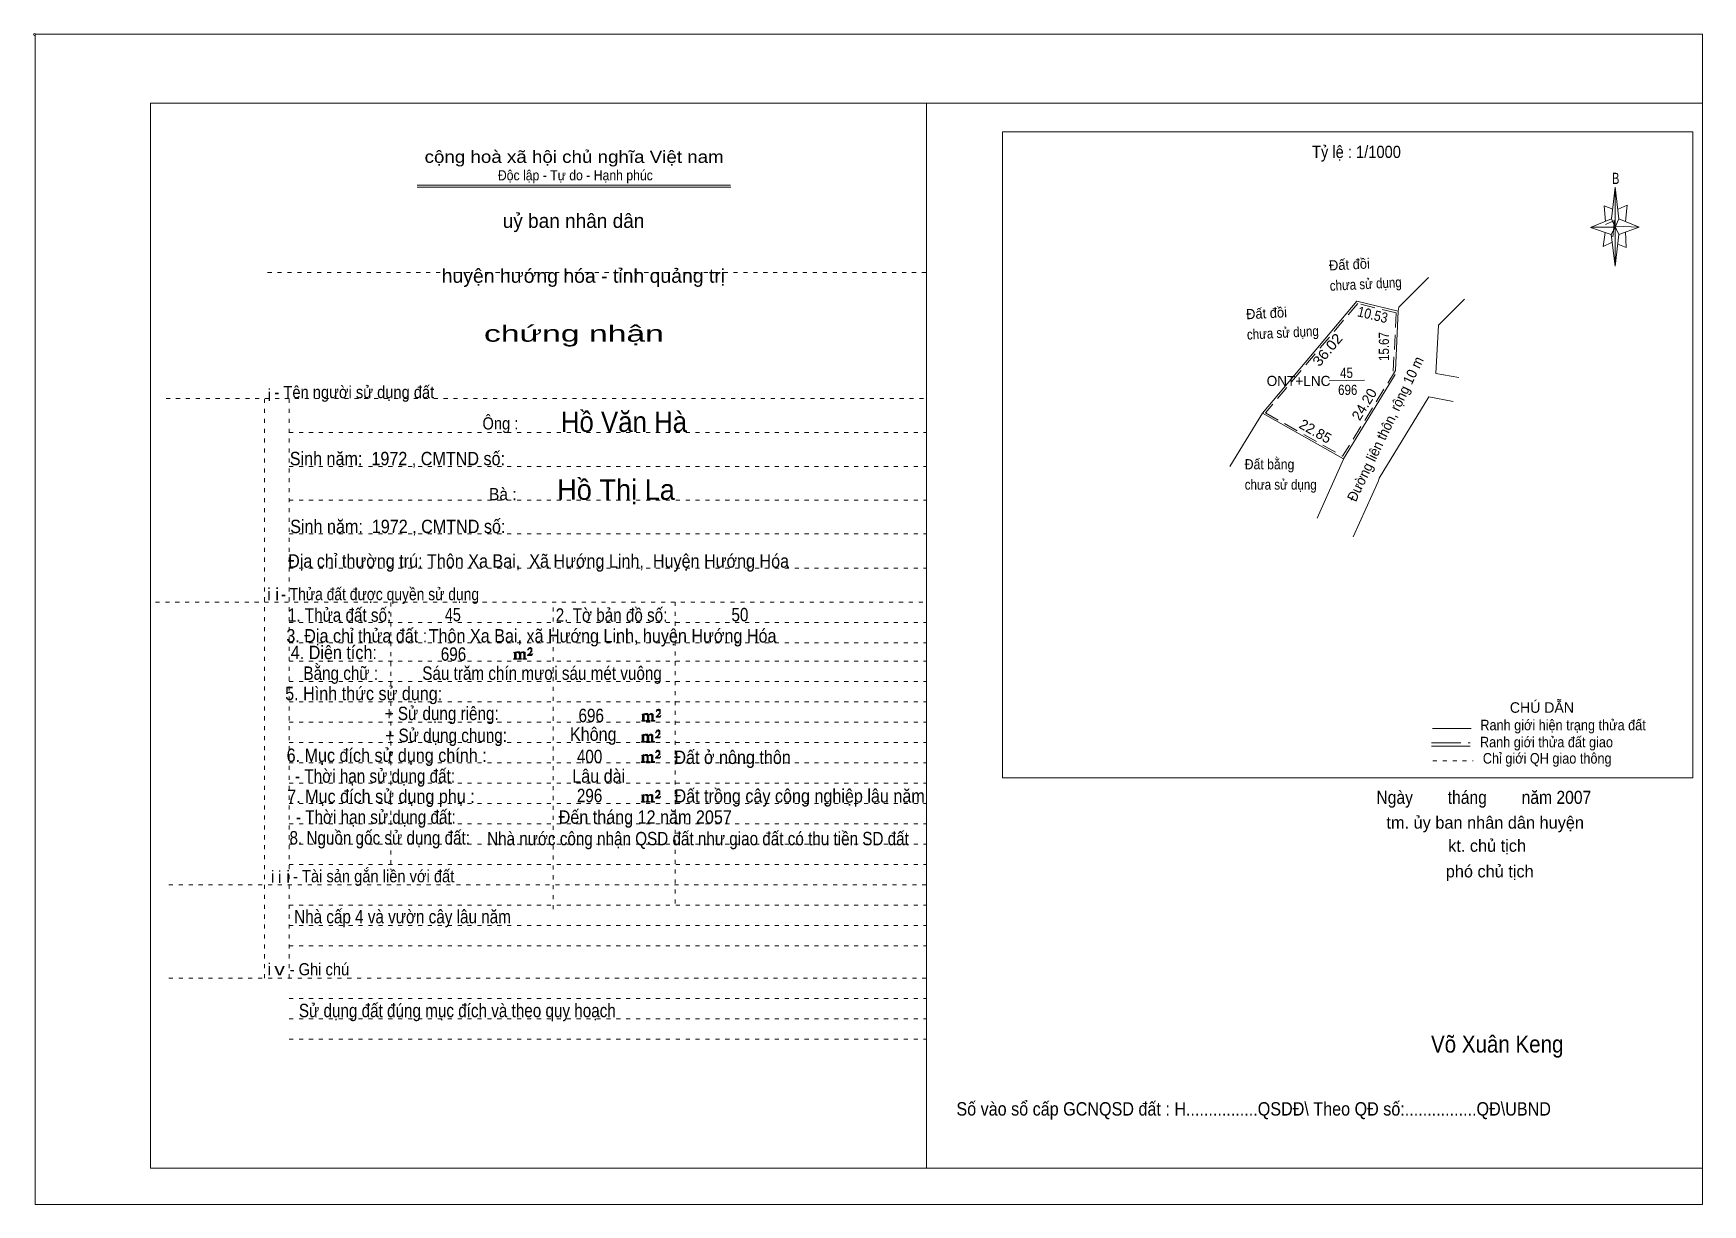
# Model space of a CAD drawing. Header units: centimetres. Extents: x -1.6 to 39.5, y -3.3 to 25.5.
import ezdxf
from ezdxf.enums import TextEntityAlignment as Align

# ---------------------------------------------------------------- set-up
doc = ezdxf.new("R2010")
doc.units = ezdxf.units.CM
doc.header["$LTSCALE"] = 0.12
for name, pattern in [('DOTTED', [1.5, 0.3, -1.2]), ('LONG_DASHED', [7.5, 6, -1.5]), ('MEDIUM_DASHED', [4.5, 3, -1.5])]:
    doc.linetypes.add(name, pattern=pattern)
for name, color, linetype, lineweight in [('1', 7, 'DOTTED', 13), ('10', 7, 'Continuous', 13), ('4', 7, 'Continuous', 13), ('5', 7, 'Continuous', 13), ('50', 7, 'Continuous', 13)]:
    doc.layers.add(name, color=color, linetype=linetype, lineweight=lineweight)

msp = doc.modelspace()

# ---------------------------------------------------------------- hatches: boundary and pattern name
at = {"layer": '50'}
for points in [[(10.27, 10.13), (10.27, 10.12), (10.27, 10.11), (10.25, 10.11), (10.24, 10.11), (10.24, 10.1), (10.33, 10.1), (10.33, 10.11), (10.32, 10.11), (10.31, 10.11), (10.31, 10.12), (10.31, 10.13), (10.31, 10.24), (10.31, 10.25), (10.32, 10.26), (10.34, 10.26), (10.35, 10.26), (10.36, 10.26), (10.37, 10.25), (10.39, 10.22), (10.39, 10.13), (10.37, 10.12), (10.37, 10.11), (10.36, 10.11), (10.35, 10.11), (10.35, 10.1), (10.44, 10.1), (10.44, 10.11), (10.43, 10.11), (10.42, 10.11), (10.42, 10.12), (10.42, 10.13), (10.42, 10.24), (10.44, 10.26), (10.45, 10.26), (10.46, 10.26), (10.49, 10.26), (10.49, 10.25), (10.5, 10.24), (10.5, 10.22), (10.5, 10.13), (10.5, 10.12), (10.49, 10.11), (10.49, 10.11), (10.47, 10.11), (10.47, 10.1), (10.56, 10.1), (10.56, 10.11), (10.55, 10.11), (10.54, 10.11), (10.53, 10.12), (10.53, 10.13), (10.53, 10.2), (10.53, 10.25), (10.53, 10.26), (10.52, 10.27), (10.5, 10.28), (10.47, 10.28), (10.46, 10.28), (10.44, 10.27), (10.41, 10.25), (10.41, 10.26), (10.4, 10.28), (10.39, 10.28), (10.37, 10.28), (10.35, 10.28), (10.34, 10.28), (10.32, 10.26), (10.31, 10.26), (10.31, 10.25), (10.31, 10.25), (10.31, 10.26), (10.31, 10.28), (10.24, 10.26), (10.24, 10.26), (10.25, 10.26), (10.27, 10.25), (10.27, 10.24), (10.27, 10.23)], [(10.69, 10.19), (10.72, 10.24), (10.72, 10.24), (10.71, 10.22), (10.69, 10.22), (10.68, 10.22), (10.63, 10.22), (10.66, 10.26), (10.67, 10.27), (10.69, 10.28), (10.69, 10.3), (10.69, 10.32), (10.69, 10.34), (10.69, 10.35), (10.69, 10.37), (10.68, 10.38), (10.67, 10.38), (10.66, 10.39), (10.65, 10.39), (10.63, 10.38), (10.63, 10.38), (10.62, 10.37), (10.61, 10.35), (10.59, 10.33), (10.61, 10.33), (10.61, 10.35), (10.62, 10.35), (10.63, 10.36), (10.65, 10.36), (10.66, 10.36), (10.67, 10.35), (10.68, 10.35), (10.68, 10.32), (10.68, 10.3), (10.66, 10.28), (10.66, 10.26), (10.65, 10.25), (10.59, 10.2), (10.59, 10.19)], [(13.42, 8.61), (13.42, 8.6), (13.42, 8.59), (13.41, 8.59), (13.4, 8.59), (13.4, 8.57), (13.48, 8.57), (13.48, 8.59), (13.47, 8.59), (13.46, 8.59), (13.46, 8.6), (13.46, 8.61), (13.46, 8.72), (13.46, 8.73), (13.47, 8.74), (13.5, 8.74), (13.51, 8.74), (13.52, 8.74), (13.53, 8.73), (13.54, 8.69), (13.54, 8.61), (13.53, 8.6), (13.53, 8.59), (13.52, 8.59), (13.51, 8.59), (13.51, 8.57), (13.6, 8.57), (13.6, 8.59), (13.58, 8.59), (13.57, 8.59), (13.57, 8.6), (13.57, 8.61), (13.57, 8.72), (13.6, 8.74), (13.61, 8.74), (13.62, 8.74), (13.64, 8.74), (13.64, 8.73), (13.65, 8.72), (13.65, 8.69), (13.65, 8.61), (13.65, 8.6), (13.64, 8.59), (13.64, 8.59), (13.63, 8.59), (13.63, 8.57), (13.72, 8.57), (13.72, 8.59), (13.7, 8.59), (13.69, 8.59), (13.68, 8.6), (13.68, 8.61), (13.68, 8.68), (13.68, 8.73), (13.68, 8.74), (13.67, 8.75), (13.65, 8.76), (13.63, 8.76), (13.62, 8.76), (13.6, 8.75), (13.56, 8.73), (13.56, 8.74), (13.55, 8.76), (13.54, 8.76), (13.53, 8.76), (13.51, 8.76), (13.5, 8.76), (13.47, 8.74), (13.46, 8.74), (13.46, 8.73), (13.46, 8.73), (13.46, 8.74), (13.46, 8.76), (13.4, 8.74), (13.4, 8.74), (13.41, 8.74), (13.42, 8.73), (13.42, 8.72), (13.42, 8.71)], [(13.85, 8.67), (13.87, 8.72), (13.87, 8.72), (13.86, 8.69), (13.85, 8.69), (13.84, 8.69), (13.78, 8.69), (13.82, 8.74), (13.83, 8.75), (13.85, 8.76), (13.85, 8.78), (13.85, 8.79), (13.85, 8.82), (13.85, 8.83), (13.85, 8.85), (13.84, 8.86), (13.83, 8.86), (13.82, 8.87), (13.8, 8.87), (13.78, 8.86), (13.78, 8.86), (13.77, 8.85), (13.76, 8.83), (13.75, 8.81), (13.76, 8.81), (13.76, 8.83), (13.77, 8.83), (13.78, 8.84), (13.8, 8.84), (13.82, 8.84), (13.83, 8.83), (13.84, 8.83), (13.84, 8.79), (13.84, 8.78), (13.82, 8.76), (13.82, 8.74), (13.8, 8.73), (13.75, 8.68), (13.75, 8.67)], [(13.41, 8.09), (13.41, 8.08), (13.41, 8.07), (13.4, 8.07), (13.39, 8.07), (13.39, 8.06), (13.48, 8.06), (13.48, 8.07), (13.47, 8.07), (13.45, 8.07), (13.45, 8.08), (13.45, 8.09), (13.45, 8.2), (13.45, 8.21), (13.47, 8.23), (13.49, 8.23), (13.5, 8.23), (13.51, 8.23), (13.52, 8.21), (13.53, 8.18), (13.53, 8.09), (13.52, 8.08), (13.52, 8.07), (13.51, 8.07), (13.5, 8.07), (13.5, 8.06), (13.59, 8.06), (13.59, 8.07), (13.58, 8.07), (13.57, 8.07), (13.57, 8.08), (13.57, 8.09), (13.57, 8.2), (13.59, 8.23), (13.6, 8.23), (13.61, 8.23), (13.63, 8.23), (13.63, 8.21), (13.64, 8.2), (13.64, 8.18), (13.64, 8.09), (13.64, 8.08), (13.63, 8.07), (13.63, 8.07), (13.62, 8.07), (13.62, 8.06), (13.71, 8.06), (13.71, 8.07), (13.7, 8.07), (13.69, 8.07), (13.67, 8.08), (13.67, 8.09), (13.67, 8.17), (13.67, 8.21), (13.67, 8.23), (13.66, 8.24), (13.64, 8.25), (13.62, 8.25), (13.61, 8.25), (13.59, 8.24), (13.55, 8.21), (13.55, 8.23), (13.54, 8.25), (13.53, 8.25), (13.52, 8.25), (13.5, 8.25), (13.49, 8.25), (13.47, 8.23), (13.45, 8.23), (13.45, 8.21), (13.45, 8.21), (13.45, 8.23), (13.45, 8.25), (13.39, 8.23), (13.39, 8.23), (13.4, 8.23), (13.41, 8.21), (13.41, 8.2), (13.41, 8.19)], [(13.84, 8.16), (13.86, 8.2), (13.86, 8.2), (13.85, 8.18), (13.84, 8.18), (13.83, 8.18), (13.77, 8.18), (13.81, 8.23), (13.82, 8.24), (13.84, 8.25), (13.84, 8.27), (13.84, 8.28), (13.84, 8.3), (13.84, 8.31), (13.84, 8.34), (13.83, 8.35), (13.82, 8.35), (13.81, 8.36), (13.8, 8.36), (13.77, 8.35), (13.77, 8.35), (13.76, 8.34), (13.75, 8.31), (13.74, 8.29), (13.75, 8.29), (13.75, 8.31), (13.76, 8.31), (13.77, 8.33), (13.8, 8.33), (13.81, 8.33), (13.82, 8.31), (13.83, 8.31), (13.83, 8.28), (13.83, 8.27), (13.81, 8.25), (13.81, 8.23), (13.8, 8.21), (13.74, 8.17), (13.74, 8.16)], [(13.84, 7.66), (13.86, 7.71), (13.86, 7.71), (13.85, 7.68), (13.84, 7.68), (13.83, 7.68), (13.77, 7.68), (13.81, 7.73), (13.82, 7.74), (13.84, 7.75), (13.84, 7.77), (13.84, 7.78), (13.84, 7.81), (13.84, 7.82), (13.84, 7.84), (13.83, 7.85), (13.82, 7.85), (13.81, 7.86), (13.79, 7.86), (13.77, 7.85), (13.77, 7.85), (13.76, 7.84), (13.75, 7.82), (13.74, 7.8), (13.75, 7.8), (13.75, 7.82), (13.76, 7.82), (13.77, 7.83), (13.79, 7.83), (13.81, 7.83), (13.82, 7.82), (13.83, 7.82), (13.83, 7.78), (13.83, 7.77), (13.81, 7.75), (13.81, 7.73), (13.79, 7.72), (13.74, 7.67), (13.74, 7.66)], [(13.41, 7.6), (13.41, 7.59), (13.41, 7.58), (13.4, 7.58), (13.39, 7.58), (13.39, 7.56), (13.47, 7.56), (13.47, 7.58), (13.46, 7.58), (13.45, 7.58), (13.45, 7.59), (13.45, 7.6), (13.45, 7.71), (13.45, 7.72), (13.46, 7.73), (13.49, 7.73), (13.5, 7.73), (13.51, 7.73), (13.52, 7.72), (13.53, 7.68), (13.53, 7.6), (13.52, 7.59), (13.52, 7.58), (13.51, 7.58), (13.5, 7.58), (13.5, 7.56), (13.59, 7.56), (13.59, 7.58), (13.57, 7.58), (13.56, 7.58), (13.56, 7.59), (13.56, 7.6), (13.56, 7.71), (13.59, 7.73), (13.6, 7.73), (13.61, 7.73), (13.63, 7.73), (13.63, 7.72), (13.64, 7.71), (13.64, 7.68), (13.64, 7.6), (13.64, 7.59), (13.63, 7.58), (13.63, 7.58), (13.62, 7.58), (13.62, 7.56), (13.71, 7.56), (13.71, 7.58), (13.69, 7.58), (13.68, 7.58), (13.67, 7.59), (13.67, 7.6), (13.67, 7.67), (13.67, 7.72), (13.67, 7.73), (13.66, 7.74), (13.64, 7.75), (13.62, 7.75), (13.61, 7.75), (13.59, 7.74), (13.55, 7.72), (13.55, 7.73), (13.54, 7.75), (13.53, 7.75), (13.52, 7.75), (13.5, 7.75), (13.49, 7.75), (13.46, 7.73), (13.45, 7.73), (13.45, 7.72), (13.45, 7.72), (13.45, 7.73), (13.45, 7.75), (13.39, 7.73), (13.39, 7.73), (13.4, 7.73), (13.41, 7.72), (13.41, 7.71), (13.41, 7.7)], [(13.41, 6.62), (13.41, 6.61), (13.41, 6.6), (13.4, 6.6), (13.39, 6.6), (13.39, 6.58), (13.47, 6.58), (13.47, 6.6), (13.46, 6.6), (13.45, 6.6), (13.45, 6.61), (13.45, 6.62), (13.45, 6.73), (13.45, 6.74), (13.46, 6.75), (13.49, 6.75), (13.5, 6.75), (13.51, 6.75), (13.52, 6.74), (13.53, 6.7), (13.53, 6.62), (13.52, 6.61), (13.52, 6.6), (13.51, 6.6), (13.5, 6.6), (13.5, 6.58), (13.59, 6.58), (13.59, 6.6), (13.57, 6.6), (13.56, 6.6), (13.56, 6.61), (13.56, 6.62), (13.56, 6.73), (13.59, 6.75), (13.6, 6.75), (13.61, 6.75), (13.63, 6.75), (13.63, 6.74), (13.64, 6.73), (13.64, 6.7), (13.64, 6.62), (13.64, 6.61), (13.63, 6.6), (13.63, 6.6), (13.62, 6.6), (13.62, 6.58), (13.71, 6.58), (13.71, 6.6), (13.69, 6.6), (13.68, 6.6), (13.67, 6.61), (13.67, 6.62), (13.67, 6.69), (13.67, 6.74), (13.67, 6.75), (13.66, 6.76), (13.64, 6.77), (13.62, 6.77), (13.61, 6.77), (13.59, 6.76), (13.55, 6.74), (13.55, 6.75), (13.54, 6.77), (13.53, 6.77), (13.52, 6.77), (13.5, 6.77), (13.49, 6.77), (13.46, 6.75), (13.45, 6.75), (13.45, 6.74), (13.45, 6.74), (13.45, 6.75), (13.45, 6.77), (13.39, 6.75), (13.39, 6.75), (13.4, 6.75), (13.41, 6.74), (13.41, 6.73), (13.41, 6.72)], [(13.84, 6.68), (13.86, 6.73), (13.86, 6.73), (13.85, 6.7), (13.84, 6.7), (13.83, 6.7), (13.77, 6.7), (13.81, 6.75), (13.82, 6.76), (13.84, 6.77), (13.84, 6.79), (13.84, 6.8), (13.84, 6.83), (13.84, 6.84), (13.84, 6.86), (13.83, 6.87), (13.82, 6.87), (13.81, 6.88), (13.79, 6.88), (13.77, 6.87), (13.77, 6.87), (13.76, 6.86), (13.75, 6.84), (13.74, 6.82), (13.75, 6.82), (13.75, 6.84), (13.76, 6.84), (13.77, 6.85), (13.79, 6.85), (13.81, 6.85), (13.82, 6.84), (13.83, 6.84), (13.83, 6.8), (13.83, 6.79), (13.81, 6.77), (13.81, 6.75), (13.79, 6.74), (13.74, 6.69), (13.74, 6.68)]]:
    msp.add_hatch(color=256, dxfattribs=at).paths.add_polyline_path(points)

# ---------------------------------------------------------------- linework, layer by layer
at = {"layer": '1', "linetype": 'Continuous'}
for p, q in [((1.31, -2.42), (1.31, 23.78)), ((1.31, 23.78), (39.51, 23.78)), ((20.41, -2.42), (20.41, 23.78)), ((39.51, -2.42), (39.51, 23.78)), ((7.87, 21.76), (15.58, 21.76)), ((7.87, 21.71), (15.59, 21.71)), ((37.26, 20.55), (36.75, 20.72)), ((1.31, -2.42), (39.51, -2.42))]:
    msp.add_line(p, q, dxfattribs=at)
at = {"layer": '1'}
for p, q in [((4.19, 19.61), (20.41, 19.61)), ((1.69, 16.51), (20.41, 16.51)), ((4.11, 2.25), (4.11, 16.51)), ((4.72, 2.25), (4.72, 16.51)), ((4.72, 15.68), (20.41, 15.68)), ((4.72, 14.84), (20.41, 14.84)), ((4.72, 14.01), (20.41, 14.01)), ((4.72, 13.18), (20.41, 13.18)), ((4.72, 12.34), (20.41, 12.34)), ((1.43, 11.5), (20.41, 11.5)), ((7.22, 5.05), (7.22, 11.5)), ((11.22, 3.95), (11.22, 11.5)), ((14.22, 4.09), (14.22, 11.5)), ((4.72, 11), (20.41, 11)), ((4.72, 10.5), (20.41, 10.5)), ((4.72, 10.05), (20.41, 10.05)), ((4.72, 9.55), (20.41, 9.55)), ((4.72, 9.05), (20.41, 9.05)), ((4.72, 8.55), (20.41, 8.55)), ((4.72, 8.05), (20.41, 8.05)), ((4.72, 7.55), (20.41, 7.55)), ((4.72, 7.05), (20.41, 7.05)), ((4.72, 6.55), (20.41, 6.55)), ((4.72, 6.05), (20.41, 6.05)), ((4.72, 5.55), (20.41, 5.55)), ((4.72, 5.05), (20.41, 5.05)), ((1.76, 4.55), (20.41, 4.55)), ((4.72, 4.05), (20.41, 4.05)), ((4.72, 3.55), (20.41, 3.55)), ((4.72, 3.05), (20.41, 3.05)), ((1.76, 2.25), (20.41, 2.25)), ((4.72, 1.75), (20.41, 1.75)), ((4.72, 1.25), (20.41, 1.25)), ((4.72, 0.75), (20.41, 0.75))]:
    msp.add_line(p, q, dxfattribs=at)
at = {"layer": '1', "linetype": 'Continuous'}
msp.add_lwpolyline([(-1.53, -3.32), (39.51, -3.32), (39.51, 25.48), (-1.53, 25.48)], close=True, dxfattribs=at)
msp.add_lwpolyline([(37.27, 20.35), (37.06, 20.25), (37.11, 20.6)], dxfattribs=at)
at = {"layer": '10'}
for p, q in [((31, 18.91), (28.68, 16.15)), ((32.02, 18.66), (31, 18.91)), ((32.02, 18.66), (31.95, 17.2)), ((31.19, 16.96), (30.32, 16.95)), ((31.94, 17.1), (30.67, 15.03)), ((27.87, 14.84), (28.68, 16.15)), ((28.68, 16.15), (30.67, 15.03)), ((31.53, 14.49), (30.91, 13.11)), ((31.53, 14.49), (31.55, 14.55))]:
    msp.add_line(p, q, dxfattribs=at)
at = {"layer": '10', "linetype": 'MEDIUM_DASHED'}
for p, q in [((31.02, 18.85), (28.75, 16.16)), ((31.97, 18.62), (31.02, 18.85)), ((31.97, 18.62), (31.89, 17.1)), ((31.95, 17.2), (30.65, 15.09)), ((28.75, 16.16), (30.65, 15.09))]:
    msp.add_line(p, q, dxfattribs=at)
at = {"layer": '10'}
for points in [[(32.76, 19.49), (32.03, 18.76), (32.02, 18.66)], [(33.65, 18.96), (33.01, 18.32), (32.94, 17.13), (33.51, 17.03)], [(33.37, 16.44), (32.77, 16.55), (31.55, 14.55)], [(30.67, 15.03), (30.67, 15.02), (30.02, 13.57)]]:
    msp.add_lwpolyline(points, dxfattribs=at)
at = {"layer": '4'}
for p, q in [((32.86, 8.39), (33.81, 8.39)), ((32.84, 7.96), (33.79, 7.96))]:
    msp.add_line(p, q, dxfattribs=at)
at = {"layer": '4', "linetype": 'LONG_DASHED'}
msp.add_line((32.84, 8.04), (33.79, 8.04), dxfattribs=at)
at = {"layer": '4', "linetype": 'DOTTED'}
msp.add_line((32.87, 7.6), (33.86, 7.6), dxfattribs=at)
at = {"layer": '4'}
msp.add_lwpolyline([(22.28, 23.07), (39.27, 23.07), (39.27, 7.18), (22.28, 7.18)], close=True, dxfattribs=at)
msp.add_circle((-1.55, 25.47), 0.025, dxfattribs=at)
at = {"layer": '5'}
for p, q in [((37.27, 20.93), (37.36, 21.71)), ((37.45, 20.55), (37.36, 19.77)), ((37.45, 20.93), (37.95, 20.73)), ((37.61, 20.61), (37.63, 20.23)), ((37.63, 20.23), (37.42, 20.31))]:
    msp.add_line(p, q, dxfattribs=at)
for points in [[(37.36, 21.71), (37.45, 20.93), (37.36, 20.73)], [(37.36, 20.73), (36.77, 20.73), (37.27, 20.93), (37.45, 20.55), (37.95, 20.73), (37.36, 20.75)], [(37.36, 20.73), (37.36, 19.77), (37.26, 20.55)]]:
    msp.add_lwpolyline(points, close=True, dxfattribs=at)
for points in [[(37.3, 21.17), (37.09, 21.25), (37.12, 20.87)], [(37.43, 21.17), (37.65, 21.27), (37.61, 20.87)], [(37.36, 20.73), (37.27, 20.93), (36.77, 20.73)], [(37.12, 20.79), (37.34, 20.89), (37.3, 20.49)], [(37.36, 20.73), (37.45, 20.55), (37.95, 20.73)]]:
    msp.add_lwpolyline(points, dxfattribs=at)
at = {"layer": '50'}
for points in [[(10.27, 10.13), (10.27, 10.12), (10.27, 10.11), (10.25, 10.11), (10.24, 10.11), (10.24, 10.1), (10.33, 10.1), (10.33, 10.11), (10.32, 10.11), (10.31, 10.11), (10.31, 10.12), (10.31, 10.13), (10.31, 10.24), (10.31, 10.25), (10.32, 10.26), (10.34, 10.26), (10.35, 10.26), (10.36, 10.26), (10.37, 10.25), (10.39, 10.22), (10.39, 10.13), (10.37, 10.12), (10.37, 10.11), (10.36, 10.11), (10.35, 10.11), (10.35, 10.1), (10.44, 10.1), (10.44, 10.11), (10.43, 10.11), (10.42, 10.11), (10.42, 10.12), (10.42, 10.13), (10.42, 10.24), (10.44, 10.26), (10.45, 10.26), (10.46, 10.26), (10.49, 10.26), (10.49, 10.25), (10.5, 10.24), (10.5, 10.22), (10.5, 10.13), (10.5, 10.12), (10.49, 10.11), (10.49, 10.11), (10.47, 10.11), (10.47, 10.1), (10.56, 10.1), (10.56, 10.11), (10.55, 10.11), (10.54, 10.11), (10.53, 10.12), (10.53, 10.13), (10.53, 10.2), (10.53, 10.25), (10.53, 10.26), (10.52, 10.27), (10.5, 10.28), (10.47, 10.28), (10.46, 10.28), (10.44, 10.27), (10.41, 10.25), (10.41, 10.26), (10.4, 10.28), (10.39, 10.28), (10.37, 10.28), (10.35, 10.28), (10.34, 10.28), (10.32, 10.26), (10.31, 10.26), (10.31, 10.25), (10.31, 10.25), (10.31, 10.26), (10.31, 10.28), (10.24, 10.26), (10.24, 10.26), (10.25, 10.26), (10.27, 10.25), (10.27, 10.24), (10.27, 10.23)], [(10.69, 10.19), (10.72, 10.24), (10.72, 10.24), (10.71, 10.22), (10.69, 10.22), (10.68, 10.22), (10.63, 10.22), (10.66, 10.26), (10.67, 10.27), (10.69, 10.28), (10.69, 10.3), (10.69, 10.32), (10.69, 10.34), (10.69, 10.35), (10.69, 10.37), (10.68, 10.38), (10.67, 10.38), (10.66, 10.39), (10.65, 10.39), (10.63, 10.38), (10.63, 10.38), (10.62, 10.37), (10.61, 10.35), (10.59, 10.33), (10.61, 10.33), (10.61, 10.35), (10.62, 10.35), (10.63, 10.36), (10.65, 10.36), (10.66, 10.36), (10.67, 10.35), (10.68, 10.35), (10.68, 10.32), (10.68, 10.3), (10.66, 10.28), (10.66, 10.26), (10.65, 10.25), (10.59, 10.2), (10.59, 10.19)], [(13.42, 8.61), (13.42, 8.6), (13.42, 8.59), (13.41, 8.59), (13.4, 8.59), (13.4, 8.57), (13.48, 8.57), (13.48, 8.59), (13.47, 8.59), (13.46, 8.59), (13.46, 8.6), (13.46, 8.61), (13.46, 8.72), (13.46, 8.73), (13.47, 8.74), (13.5, 8.74), (13.51, 8.74), (13.52, 8.74), (13.53, 8.73), (13.54, 8.69), (13.54, 8.61), (13.53, 8.6), (13.53, 8.59), (13.52, 8.59), (13.51, 8.59), (13.51, 8.57), (13.6, 8.57), (13.6, 8.59), (13.58, 8.59), (13.57, 8.59), (13.57, 8.6), (13.57, 8.61), (13.57, 8.72), (13.6, 8.74), (13.61, 8.74), (13.62, 8.74), (13.64, 8.74), (13.64, 8.73), (13.65, 8.72), (13.65, 8.69), (13.65, 8.61), (13.65, 8.6), (13.64, 8.59), (13.64, 8.59), (13.63, 8.59), (13.63, 8.57), (13.72, 8.57), (13.72, 8.59), (13.7, 8.59), (13.69, 8.59), (13.68, 8.6), (13.68, 8.61), (13.68, 8.68), (13.68, 8.73), (13.68, 8.74), (13.67, 8.75), (13.65, 8.76), (13.63, 8.76), (13.62, 8.76), (13.6, 8.75), (13.56, 8.73), (13.56, 8.74), (13.55, 8.76), (13.54, 8.76), (13.53, 8.76), (13.51, 8.76), (13.5, 8.76), (13.47, 8.74), (13.46, 8.74), (13.46, 8.73), (13.46, 8.73), (13.46, 8.74), (13.46, 8.76), (13.4, 8.74), (13.4, 8.74), (13.41, 8.74), (13.42, 8.73), (13.42, 8.72), (13.42, 8.71)], [(13.85, 8.67), (13.87, 8.72), (13.87, 8.72), (13.86, 8.69), (13.85, 8.69), (13.84, 8.69), (13.78, 8.69), (13.82, 8.74), (13.83, 8.75), (13.85, 8.76), (13.85, 8.78), (13.85, 8.79), (13.85, 8.82), (13.85, 8.83), (13.85, 8.85), (13.84, 8.86), (13.83, 8.86), (13.82, 8.87), (13.8, 8.87), (13.78, 8.86), (13.78, 8.86), (13.77, 8.85), (13.76, 8.83), (13.75, 8.81), (13.76, 8.81), (13.76, 8.83), (13.77, 8.83), (13.78, 8.84), (13.8, 8.84), (13.82, 8.84), (13.83, 8.83), (13.84, 8.83), (13.84, 8.79), (13.84, 8.78), (13.82, 8.76), (13.82, 8.74), (13.8, 8.73), (13.75, 8.68), (13.75, 8.67)], [(13.41, 8.09), (13.41, 8.08), (13.41, 8.07), (13.4, 8.07), (13.39, 8.07), (13.39, 8.06), (13.48, 8.06), (13.48, 8.07), (13.47, 8.07), (13.45, 8.07), (13.45, 8.08), (13.45, 8.09), (13.45, 8.2), (13.45, 8.21), (13.47, 8.23), (13.49, 8.23), (13.5, 8.23), (13.51, 8.23), (13.52, 8.21), (13.53, 8.18), (13.53, 8.09), (13.52, 8.08), (13.52, 8.07), (13.51, 8.07), (13.5, 8.07), (13.5, 8.06), (13.59, 8.06), (13.59, 8.07), (13.58, 8.07), (13.57, 8.07), (13.57, 8.08), (13.57, 8.09), (13.57, 8.2), (13.59, 8.23), (13.6, 8.23), (13.61, 8.23), (13.63, 8.23), (13.63, 8.21), (13.64, 8.2), (13.64, 8.18), (13.64, 8.09), (13.64, 8.08), (13.63, 8.07), (13.63, 8.07), (13.62, 8.07), (13.62, 8.06), (13.71, 8.06), (13.71, 8.07), (13.7, 8.07), (13.69, 8.07), (13.67, 8.08), (13.67, 8.09), (13.67, 8.17), (13.67, 8.21), (13.67, 8.23), (13.66, 8.24), (13.64, 8.25), (13.62, 8.25), (13.61, 8.25), (13.59, 8.24), (13.55, 8.21), (13.55, 8.23), (13.54, 8.25), (13.53, 8.25), (13.52, 8.25), (13.5, 8.25), (13.49, 8.25), (13.47, 8.23), (13.45, 8.23), (13.45, 8.21), (13.45, 8.21), (13.45, 8.23), (13.45, 8.25), (13.39, 8.23), (13.39, 8.23), (13.4, 8.23), (13.41, 8.21), (13.41, 8.2), (13.41, 8.19)], [(13.84, 8.16), (13.86, 8.2), (13.86, 8.2), (13.85, 8.18), (13.84, 8.18), (13.83, 8.18), (13.77, 8.18), (13.81, 8.23), (13.82, 8.24), (13.84, 8.25), (13.84, 8.27), (13.84, 8.28), (13.84, 8.3), (13.84, 8.31), (13.84, 8.34), (13.83, 8.35), (13.82, 8.35), (13.81, 8.36), (13.8, 8.36), (13.77, 8.35), (13.77, 8.35), (13.76, 8.34), (13.75, 8.31), (13.74, 8.29), (13.75, 8.29), (13.75, 8.31), (13.76, 8.31), (13.77, 8.33), (13.8, 8.33), (13.81, 8.33), (13.82, 8.31), (13.83, 8.31), (13.83, 8.28), (13.83, 8.27), (13.81, 8.25), (13.81, 8.23), (13.8, 8.21), (13.74, 8.17), (13.74, 8.16)], [(13.84, 7.66), (13.86, 7.71), (13.86, 7.71), (13.85, 7.68), (13.84, 7.68), (13.83, 7.68), (13.77, 7.68), (13.81, 7.73), (13.82, 7.74), (13.84, 7.75), (13.84, 7.77), (13.84, 7.78), (13.84, 7.81), (13.84, 7.82), (13.84, 7.84), (13.83, 7.85), (13.82, 7.85), (13.81, 7.86), (13.79, 7.86), (13.77, 7.85), (13.77, 7.85), (13.76, 7.84), (13.75, 7.82), (13.74, 7.8), (13.75, 7.8), (13.75, 7.82), (13.76, 7.82), (13.77, 7.83), (13.79, 7.83), (13.81, 7.83), (13.82, 7.82), (13.83, 7.82), (13.83, 7.78), (13.83, 7.77), (13.81, 7.75), (13.81, 7.73), (13.79, 7.72), (13.74, 7.67), (13.74, 7.66)], [(13.41, 7.6), (13.41, 7.59), (13.41, 7.58), (13.4, 7.58), (13.39, 7.58), (13.39, 7.56), (13.47, 7.56), (13.47, 7.58), (13.46, 7.58), (13.45, 7.58), (13.45, 7.59), (13.45, 7.6), (13.45, 7.71), (13.45, 7.72), (13.46, 7.73), (13.49, 7.73), (13.5, 7.73), (13.51, 7.73), (13.52, 7.72), (13.53, 7.68), (13.53, 7.6), (13.52, 7.59), (13.52, 7.58), (13.51, 7.58), (13.5, 7.58), (13.5, 7.56), (13.59, 7.56), (13.59, 7.58), (13.57, 7.58), (13.56, 7.58), (13.56, 7.59), (13.56, 7.6), (13.56, 7.71), (13.59, 7.73), (13.6, 7.73), (13.61, 7.73), (13.63, 7.73), (13.63, 7.72), (13.64, 7.71), (13.64, 7.68), (13.64, 7.6), (13.64, 7.59), (13.63, 7.58), (13.63, 7.58), (13.62, 7.58), (13.62, 7.56), (13.71, 7.56), (13.71, 7.58), (13.69, 7.58), (13.68, 7.58), (13.67, 7.59), (13.67, 7.6), (13.67, 7.67), (13.67, 7.72), (13.67, 7.73), (13.66, 7.74), (13.64, 7.75), (13.62, 7.75), (13.61, 7.75), (13.59, 7.74), (13.55, 7.72), (13.55, 7.73), (13.54, 7.75), (13.53, 7.75), (13.52, 7.75), (13.5, 7.75), (13.49, 7.75), (13.46, 7.73), (13.45, 7.73), (13.45, 7.72), (13.45, 7.72), (13.45, 7.73), (13.45, 7.75), (13.39, 7.73), (13.39, 7.73), (13.4, 7.73), (13.41, 7.72), (13.41, 7.71), (13.41, 7.7)], [(13.41, 6.62), (13.41, 6.61), (13.41, 6.6), (13.4, 6.6), (13.39, 6.6), (13.39, 6.58), (13.47, 6.58), (13.47, 6.6), (13.46, 6.6), (13.45, 6.6), (13.45, 6.61), (13.45, 6.62), (13.45, 6.73), (13.45, 6.74), (13.46, 6.75), (13.49, 6.75), (13.5, 6.75), (13.51, 6.75), (13.52, 6.74), (13.53, 6.7), (13.53, 6.62), (13.52, 6.61), (13.52, 6.6), (13.51, 6.6), (13.5, 6.6), (13.5, 6.58), (13.59, 6.58), (13.59, 6.6), (13.57, 6.6), (13.56, 6.6), (13.56, 6.61), (13.56, 6.62), (13.56, 6.73), (13.59, 6.75), (13.6, 6.75), (13.61, 6.75), (13.63, 6.75), (13.63, 6.74), (13.64, 6.73), (13.64, 6.7), (13.64, 6.62), (13.64, 6.61), (13.63, 6.6), (13.63, 6.6), (13.62, 6.6), (13.62, 6.58), (13.71, 6.58), (13.71, 6.6), (13.69, 6.6), (13.68, 6.6), (13.67, 6.61), (13.67, 6.62), (13.67, 6.69), (13.67, 6.74), (13.67, 6.75), (13.66, 6.76), (13.64, 6.77), (13.62, 6.77), (13.61, 6.77), (13.59, 6.76), (13.55, 6.74), (13.55, 6.75), (13.54, 6.77), (13.53, 6.77), (13.52, 6.77), (13.5, 6.77), (13.49, 6.77), (13.46, 6.75), (13.45, 6.75), (13.45, 6.74), (13.45, 6.74), (13.45, 6.75), (13.45, 6.77), (13.39, 6.75), (13.39, 6.75), (13.4, 6.75), (13.41, 6.74), (13.41, 6.73), (13.41, 6.72)], [(13.84, 6.68), (13.86, 6.73), (13.86, 6.73), (13.85, 6.7), (13.84, 6.7), (13.83, 6.7), (13.77, 6.7), (13.81, 6.75), (13.82, 6.76), (13.84, 6.77), (13.84, 6.79), (13.84, 6.8), (13.84, 6.83), (13.84, 6.84), (13.84, 6.86), (13.83, 6.87), (13.82, 6.87), (13.81, 6.88), (13.79, 6.88), (13.77, 6.87), (13.77, 6.87), (13.76, 6.86), (13.75, 6.84), (13.74, 6.82), (13.75, 6.82), (13.75, 6.84), (13.76, 6.84), (13.77, 6.85), (13.79, 6.85), (13.81, 6.85), (13.82, 6.84), (13.83, 6.84), (13.83, 6.8), (13.83, 6.79), (13.81, 6.77), (13.81, 6.75), (13.79, 6.74), (13.74, 6.69), (13.74, 6.68)]]:
    msp.add_lwpolyline(points, close=True, dxfattribs=at)

# ---------------------------------------------------------------- texts
at = {"layer": '1'}
for s, height, width, p in [('cộng hoà xã hội chủ nghĩa Việt nam', 0.3, 1.15, (11.735, 22.31)), ('Độc lập - Tự do - Hạnh phúc', 0.25, 0.9, (11.765, 21.88)), ('chứng nhận', 0.4, 1.55, (11.73, 17.91)), ('- Tên người sử dụng đất', 0.3, 0.9, (6.325, 16.52)), ('- Thửa đất được quyền sử dụng', 0.3, 0.85, (6.96, 11.55)), ('- Tài sản gắn liền với đất ', 0.3, 0.9, (6.85, 4.61)), ('v', 0.3, 1.3, (4.485, 2.32)), ('- Ghi chú', 0.3, 0.9, (5.465, 2.32))]:
    msp.add_text(s, height=height, dxfattribs=dict(at, width=width)).set_placement(p, align=Align.CENTER)
for s, height, p in [('uỷ ban nhân dân', 0.35, (11.72, 20.71)), ('i', 0.3, (4.235, 16.45)), ('i', 0.3, (4.225, 11.55)), ('i', 0.3, (4.425, 11.55)), ('i', 0.3, (4.315, 4.6)), ('i', 0.3, (4.485, 4.59)), ('i', 0.3, (4.695, 4.6)), ('i', 0.3, (4.235, 2.32))]:
    msp.add_text(s, height=height, dxfattribs=at).set_placement(p, align=Align.CENTER)
at = {"layer": '10'}
for s, height, width, p in [('Tỷ lệ : 1/1000', 0.3, 0.9, (30.99, 22.43)), ('45', 0.25, 0.85, (30.745, 17.02)), ('696', 0.25, 0.85, (30.775, 16.6)), ('Hồ Văn Hà', 0.5, 0.95, (12.96, 15.69)), ('Võ Xuân Keng', 0.42, 0.9, (34.455, 0.42))]:
    msp.add_text(s, height=height, dxfattribs=dict(at, width=width)).set_placement(p, align=Align.CENTER)
for s, width, p in [('Đất đồi ', 0.95, (30.32, 19.66)), ('chưa sử dụng ', 0.85, (30.34, 19.16)), ('Đất đồi ', 0.95, (28.28, 18.46)), ('chưa sử dụng ', 0.85, (28.3, 17.96))]:
    msp.add_text(s, height=0.25, rotation=3, dxfattribs=dict(at, width=width)).set_placement(p)
for s, height, rotation, width, p in [('10.53', 0.25, 346.544, 0.9, (31.361, 18.451)), ('36.02', 0.25, 49.966, 1.1, (30.372, 17.63)), ('15.67', 0.25, 90, 0.85, (31.79, 17.79)), ('Đường liên thôn, rộng 10 m ', 0.2498, 64.47, 0.95, (31.832, 15.751))]:
    msp.add_text(s, height=height, rotation=rotation, dxfattribs=dict(at, width=width)).set_placement(p, align=Align.CENTER)
msp.add_text('ONT+LNC', height=0.25, dxfattribs=at).set_placement((30.35, 16.82), align=Align.RIGHT)
for s, rotation, p in [('24.20', 58.59, (31.289, 16.305)), ('22.85', 330.731, (29.919, 15.598))]:
    msp.add_text(s, height=0.25, rotation=rotation, dxfattribs=at).set_placement(p, align=Align.CENTER)
for s, width, p in [('Đất bằng ', 0.9, (28.24, 14.77)), ('chưa sử dụng ', 0.85, (28.24, 14.27))]:
    msp.add_text(s, height=0.25, dxfattribs=dict(at, width=width)).set_placement(p)
msp.add_text('Hồ Thị La', height=0.5, dxfattribs=at).set_placement((12.765, 14.02), align=Align.CENTER)
at = {"layer": '4'}
msp.add_text('CHÚ DẪN', height=0.2591, dxfattribs=at).set_placement((35.555, 8.78), align=Align.CENTER)
at = {"layer": '4', "width": 0.9}
for s, p in [('Ranh giới hiện trạng thửa đất', (36.075, 8.35)), ('Ranh giới thửa đất giao ', (35.71, 7.93)), ('Chỉ giới QH giao thông', (35.685, 7.53))]:
    msp.add_text(s, height=0.2591, dxfattribs=at).set_placement(p, align=Align.CENTER)
at = {"layer": '5', "width": 0.75}
msp.add_text('B', height=0.276, dxfattribs=at).set_placement((37.37, 21.79), align=Align.CENTER)
at = {"layer": '50'}
for s, height, width, p in [('  huyện hướng hóa - tỉnh quảng trị', 0.34, 1.05, (11.83, 19.36)), ('Ông :', 0.3, 0.9, (9.92, 15.75)), ('Sinh năm:  1972 , CMTND số:  ', 0.33, 0.9, (7.495, 14.87)), ('Bà :', 0.3, 0.95, (9.98, 14.01)), ('Sinh năm:  1972 , CMTND số:  ', 0.33, 0.9, (7.505, 13.2)), ('Địa chỉ thường trú: Thôn Xa Bai,  Xã Hướng Linh,  Huyện Hướng Hóa', 0.33, 0.9, (10.86, 12.35)), ('1. Thửa đất số:  ', 0.33, 0.85, (6.065, 11.02)), ('45', 0.33, 0.8, (8.75, 11.03)), ('2. Tờ bản đồ số:  ', 0.33, 0.85, (12.76, 11.02)), ('50', 0.33, 0.85, (15.815, 11.03)), ('3. Địa chỉ thửa đất : ', 0.33, 0.9, (6.44, 10.51)), ('Thôn Xa Bai, xã Hướng Linh, huyện Hướng Hóa', 0.33, 0.9, (12.435, 10.51)), ('4. Diện tích: ', 0.33, 0.9, (5.875, 10.1)), ('696', 0.33, 0.85, (8.765, 10.06)), ('Bằng chữ :', 0.33, 0.85, (5.99, 9.59)), ('Sáu trăm chín mươi sáu mét vuông', 0.33, 0.85, (10.945, 9.59)), ('5. Hình thức sử dụng:', 0.33, 0.9, (6.555, 9.09)), ('+ Sử dụng riêng:', 0.33, 0.85, (8.475, 8.6)), ('696', 0.33, 0.85, (12.155, 8.55)), ('+ Sử dụng chung:', 0.33, 0.85, (8.585, 8.06)), ('Không', 0.33, 0.9, (12.205, 8.09)), ('6. Mục đích sử dụng chính :', 0.33, 0.9, (7.12, 7.57)), ('400', 0.33, 0.85, (12.115, 7.54)), ('Đất ở nông thôn', 0.33, 0.9, (15.635, 7.52)), ('- Thời hạn sử dụng đất:', 0.33, 0.85, (6.835, 7.06)), ('Lâu dài', 0.33, 0.9, (12.34, 7.06)), ('7. Mục đích sử dụng phụ :', 0.33, 0.9, (6.98, 6.56)), ('296', 0.33, 0.85, (12.115, 6.58)), ('Đất trồng cây công nghiệp lâu năm', 0.33, 0.9, (17.285, 6.57)), ('Ngày        tháng        năm 2007', 0.32, 0.9, (34.125, 6.54)), ('- Thời hạn sử dụng đất:', 0.33, 0.85, (6.855, 6.05)), ('Đến tháng 12 năm 2057', 0.33, 0.9, (13.485, 6.05)), ('8. Nguồn gốc sử dụng đất:', 0.33, 0.85, (6.95, 5.54)), ('Nhà nước công nhận QSD đất như giao đất có thu tiền SD đất ', 0.33, 0.85, (14.835, 5.52)), ('Nhà cấp 4 và vườn cây lâu năm', 0.33, 0.85, (7.51, 3.6)), ('Sử dụng đất đúng mục đích và theo quy hoạch', 0.33, 0.85, (8.86, 1.29)), ('Số vào sổ cấp GCNQSD đất : H................QSDĐ\\ Theo QĐ số:................QĐ\\UBND', 0.33, 0.9, (28.46, -1.13))]:
    msp.add_text(s, height=height, dxfattribs=dict(at, width=width)).set_placement(p, align=Align.CENTER)
for s, p in [('tm. ủy ban nhân dân huyện ', (34.215, 5.93)), ('kt. chủ tịch', (34.205, 5.36)), ('phó chủ tịch', (34.27, 4.73))]:
    msp.add_text(s, height=0.3, dxfattribs=at).set_placement(p, align=Align.CENTER)

doc.saveas('drawing.dxf')
